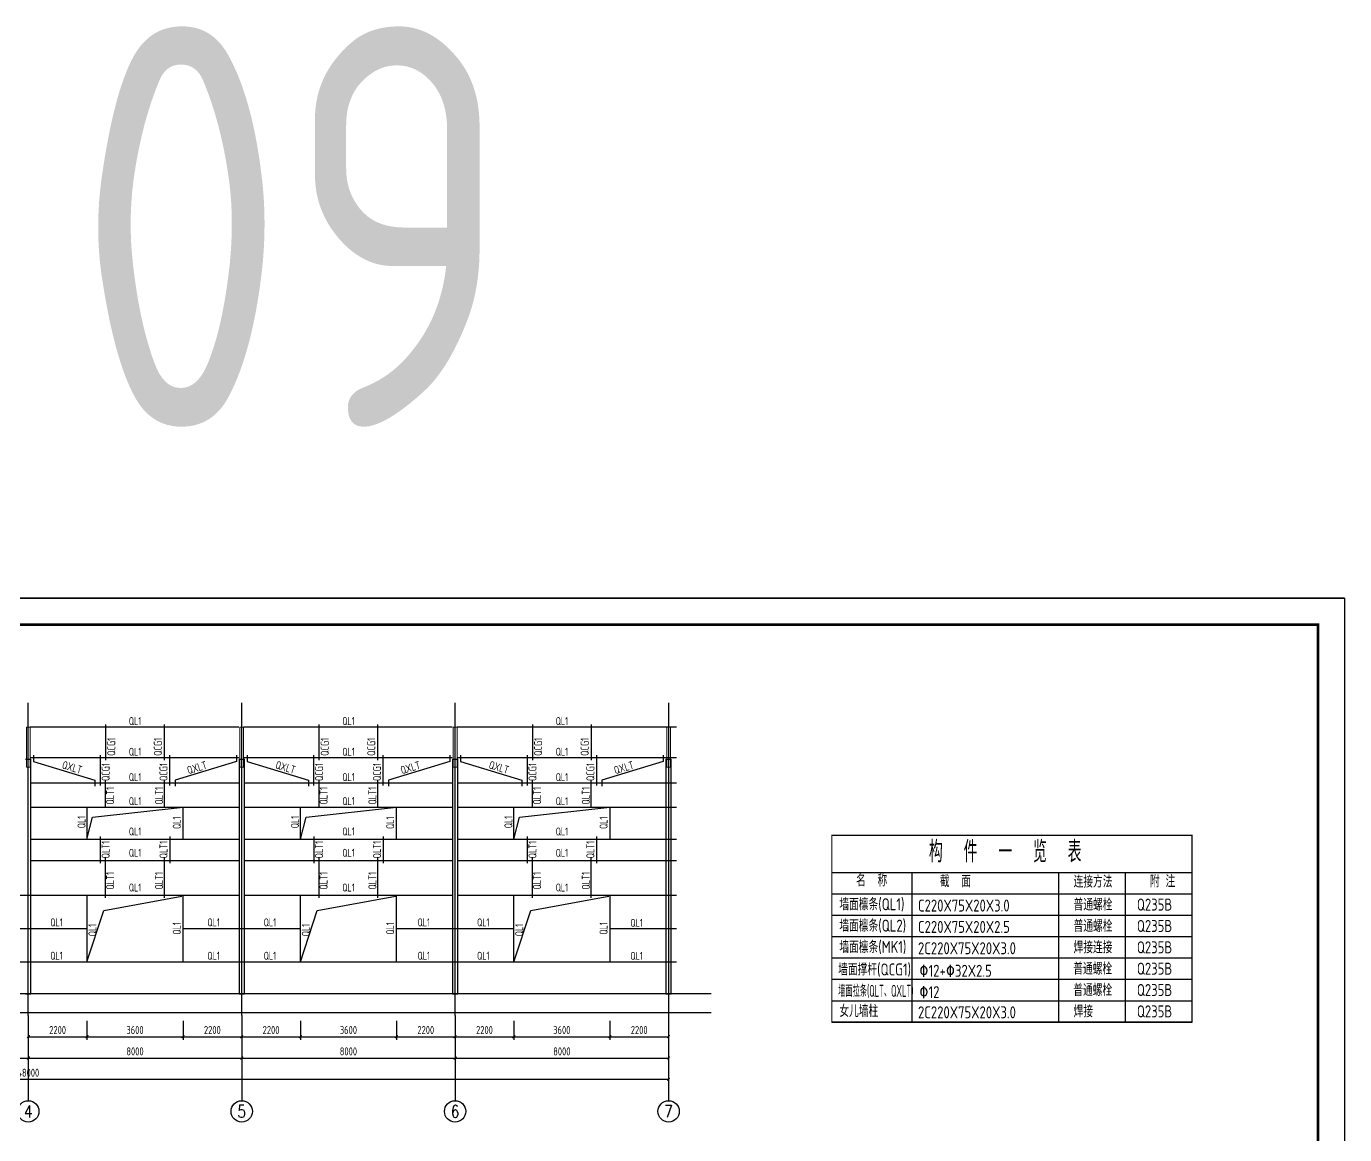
# Model space of a CAD drawing. Header units: millimetres. Extents: x 866561 to 877878, y 40199 to 44891.
# Drawn here: x 874444.4 to 874938.5, y 40601.1 to 41016.3 of the extents above; entities that cross this region are included whole.
import ezdxf
from ezdxf.enums import TextEntityAlignment as Align

# ---------------------------------------------------------------- set-up
doc = ezdxf.new("R2010")
doc.units = ezdxf.units.MM
doc.header["$LTSCALE"] = 1000
doc.header["$MEASUREMENT"] = 0
doc.linetypes.add('DOTE', pattern=[2.42, 2, -0.2, 0.02, -0.2])
for name, color, linetype in [('1307', 7, 'Continuous'), ('AXIS', 3, 'Continuous'), ('AXIS_TEXT', 7, 'Continuous'), ('DIM', 7, 'Continuous'), ('DOTE', 1, 'DOTE'), ('M_Prof', 2, 'Continuous'), ('构件表__表格和文字', 7, 'Continuous'), ('标注', 7, 'Continuous'), ('梁集中标注', 2, 'Continuous'), ('檩条', 34, 'Continuous')]:
    doc.layers.add(name, color=color, linetype=linetype)
doc.layers.add('零部件', color=3, linetype='Continuous', lineweight=5)
doc.styles.add('_TCH_AXIS', font='COMPLEX', dxfattribs={"bigfont": 'GBCBIG'})
doc.styles.add('COMPLEX', font='COMPLEX')
doc.styles.add('GBHZ', font='gbenor.shx', dxfattribs={"width": 0.9, "bigfont": 'gbcbig.shx'})
doc.dimstyles.new('Y100', dxfattribs={"dimscale": 0, "dimtxt": 3, "dimasz": 0.01, "dimexe": 1.2, "dimexo": 2, "dimgap": 1, "dimtad": 1, "dimdec": 0, "dimlfac": 100, "dimzin": 0, "dimdsep": 46, "dimtxsty": 'GBHZ', "dimblk": 'DX', "dimcen": 0.09, "dimdle": 1, "dimclrd": 7, "dimclre": 7, "dimclrt": 7, "dimadec": 0, "dimazin": 0, "dimtfac": 1, "dimtdec": 0, "dimtix": 1, "dimtmove": 2, "dimatfit": 3, "dimldrblk": 'DX', "dimfxl": 0, "dimtolj": 1, "dimtzin": 0, "dimarcsym": 0})

# ---------------------------------------------------------------- blocks, each defined once
blk = doc.blocks.new('_AXISO')
blk.add_circle((0, 0), 0.5)
at = {"layer": 'AXIS_TEXT', "style": 'COMPLEX', "width": 1.041667}
blk.add_attdef('A', text='', height=0.56, dxfattribs=at).set_placement((-0.25, -0.28), (0.25, -0.28), align=Align.FIT)
blk = doc.blocks.new('DX')
at = {"color": 0, "linetype": 'ByBlock', "const_width": 40}
blk.add_lwpolyline([(-54, -51), (46, 49)], dxfattribs=at)
blk = doc.blocks.new('*D831')
at = {"layer": 'Defpoints', "color": 0, "transparency": 16777216}
for p in [(874365.09, 40645.78), (874445.09, 40645.78), (874445.09, 40629.78)]:
    blk.add_point(p, dxfattribs=at)
at = {"layer": 'dim', "color": 7, "lineweight": -2, "transparency": 16777216}
for p, q in [((874365.09, 40643.78), (874365.09, 40628.58)), ((874445.09, 40643.78), (874445.09, 40628.58)), ((874365.1, 40629.78), (874445.08, 40629.78))]:
    blk.add_line(p, q, dxfattribs=at)
at = {"layer": 'dim', "color": 7, "lineweight": -2, "transparency": 16777216, "xscale": 0.01, "yscale": 0.01, "zscale": 0.01, "rotation": 180}
blk.add_blockref('DX', (874365.09, 40629.78), dxfattribs=at)
at = {"layer": 'dim', "color": 7, "lineweight": -2, "transparency": 16777216, "xscale": 0.01, "yscale": 0.01, "zscale": 0.01}
blk.add_blockref('DX', (874445.09, 40629.78), dxfattribs=at)
at = {"layer": 'dim', "color": 7, "transparency": 16777216, "insert": (874405.09, 40632.28), "char_height": 3, "attachment_point": 5, "style": 'GBHZ'}
blk.add_mtext('\\A1;8000', dxfattribs=at)
blk = doc.blocks.new('*D832')
at = {"layer": 'Defpoints', "color": 0, "transparency": 16777216}
for p in [(874445.09, 40645.78), (874525.09, 40645.78), (874525.09, 40629.78)]:
    blk.add_point(p, dxfattribs=at)
at = {"layer": 'dim', "color": 7, "lineweight": -2, "transparency": 16777216}
for p, q in [((874445.09, 40643.78), (874445.09, 40628.58)), ((874525.09, 40643.78), (874525.09, 40628.58)), ((874445.1, 40629.78), (874525.08, 40629.78))]:
    blk.add_line(p, q, dxfattribs=at)
at = {"layer": 'dim', "color": 7, "lineweight": -2, "transparency": 16777216, "xscale": 0.01, "yscale": 0.01, "zscale": 0.01, "rotation": 180}
blk.add_blockref('DX', (874445.09, 40629.78), dxfattribs=at)
at = {"layer": 'dim', "color": 7, "lineweight": -2, "transparency": 16777216, "xscale": 0.01, "yscale": 0.01, "zscale": 0.01}
blk.add_blockref('DX', (874525.09, 40629.78), dxfattribs=at)
at = {"layer": 'dim', "color": 7, "transparency": 16777216, "insert": (874485.09, 40632.28), "char_height": 3, "attachment_point": 5, "style": 'GBHZ'}
blk.add_mtext('\\A1;8000', dxfattribs=at)
blk = doc.blocks.new('*D833')
at = {"layer": 'Defpoints', "color": 0, "transparency": 16777216}
for p in [(874525.09, 40645.78), (874605.09, 40645.78), (874605.09, 40629.78)]:
    blk.add_point(p, dxfattribs=at)
at = {"layer": 'dim', "color": 7, "lineweight": -2, "transparency": 16777216}
for p, q in [((874525.09, 40643.78), (874525.09, 40628.58)), ((874605.09, 40643.78), (874605.09, 40628.58)), ((874525.1, 40629.78), (874605.08, 40629.78))]:
    blk.add_line(p, q, dxfattribs=at)
at = {"layer": 'dim', "color": 7, "lineweight": -2, "transparency": 16777216, "xscale": 0.01, "yscale": 0.01, "zscale": 0.01, "rotation": 180}
blk.add_blockref('DX', (874525.09, 40629.78), dxfattribs=at)
at = {"layer": 'dim', "color": 7, "lineweight": -2, "transparency": 16777216, "xscale": 0.01, "yscale": 0.01, "zscale": 0.01}
blk.add_blockref('DX', (874605.09, 40629.78), dxfattribs=at)
at = {"layer": 'dim', "color": 7, "transparency": 16777216, "insert": (874565.09, 40632.28), "char_height": 3, "attachment_point": 5, "style": 'GBHZ'}
blk.add_mtext('\\A1;8000', dxfattribs=at)
blk = doc.blocks.new('*D834')
at = {"layer": 'Defpoints', "color": 0, "transparency": 16777216}
for p in [(874605.09, 40645.78), (874685.09, 40645.78), (874685.09, 40629.78)]:
    blk.add_point(p, dxfattribs=at)
at = {"layer": 'dim', "color": 7, "lineweight": -2, "transparency": 16777216}
for p, q in [((874605.09, 40643.78), (874605.09, 40628.58)), ((874685.09, 40643.78), (874685.09, 40628.58)), ((874605.1, 40629.78), (874685.08, 40629.78))]:
    blk.add_line(p, q, dxfattribs=at)
at = {"layer": 'dim', "color": 7, "lineweight": -2, "transparency": 16777216, "xscale": 0.01, "yscale": 0.01, "zscale": 0.01, "rotation": 180}
blk.add_blockref('DX', (874605.09, 40629.78), dxfattribs=at)
at = {"layer": 'dim', "color": 7, "lineweight": -2, "transparency": 16777216, "xscale": 0.01, "yscale": 0.01, "zscale": 0.01}
blk.add_blockref('DX', (874685.09, 40629.78), dxfattribs=at)
at = {"layer": 'dim', "color": 7, "transparency": 16777216, "insert": (874645.09, 40632.28), "char_height": 3, "attachment_point": 5, "style": 'GBHZ'}
blk.add_mtext('\\A1;8000', dxfattribs=at)
blk = doc.blocks.new('*D835')
at = {"layer": 'Defpoints', "color": 0, "transparency": 16777216}
for p in [(874205.09, 40645.78), (874685.09, 40645.78), (874205.09, 40621.78)]:
    blk.add_point(p, dxfattribs=at)
at = {"layer": 'dim', "color": 7, "lineweight": -2, "transparency": 16777216}
for p, q in [((874205.09, 40643.78), (874205.09, 40620.58)), ((874685.09, 40643.78), (874685.09, 40620.58)), ((874685.08, 40621.78), (874205.1, 40621.78))]:
    blk.add_line(p, q, dxfattribs=at)
at = {"layer": 'dim', "color": 7, "lineweight": -2, "transparency": 16777216, "xscale": 0.01, "yscale": 0.01, "zscale": 0.01, "rotation": 180}
blk.add_blockref('DX', (874205.09, 40621.78), dxfattribs=at)
at = {"layer": 'dim', "color": 7, "lineweight": -2, "transparency": 16777216, "xscale": 0.01, "yscale": 0.01, "zscale": 0.01}
blk.add_blockref('DX', (874685.09, 40621.78), dxfattribs=at)
at = {"layer": 'dim', "color": 7, "transparency": 16777216, "insert": (874445.09, 40624.28), "char_height": 3, "attachment_point": 5, "style": 'GBHZ'}
blk.add_mtext('\\A1;48000', dxfattribs=at)
blk = doc.blocks.new('*D854')
at = {"layer": 'Defpoints', "color": 0, "transparency": 16777216}
for p in [(874445.09, 40645.78), (874467.09, 40645.78), (874467.09, 40637.78)]:
    blk.add_point(p, dxfattribs=at)
at = {"layer": '标注', "color": 7, "lineweight": -2, "transparency": 16777216}
for p, q in [((874445.09, 40643.78), (874445.09, 40636.58)), ((874467.09, 40643.78), (874467.09, 40636.58)), ((874445.1, 40637.78), (874467.08, 40637.78))]:
    blk.add_line(p, q, dxfattribs=at)
at = {"layer": '标注', "color": 7, "lineweight": -2, "transparency": 16777216, "xscale": 0.01, "yscale": 0.01, "zscale": 0.01, "rotation": 180}
blk.add_blockref('DX', (874445.09, 40637.78), dxfattribs=at)
at = {"layer": '标注', "color": 7, "lineweight": -2, "transparency": 16777216, "xscale": 0.01, "yscale": 0.01, "zscale": 0.01}
blk.add_blockref('DX', (874467.09, 40637.78), dxfattribs=at)
at = {"layer": '标注', "color": 7, "transparency": 16777216, "insert": (874456.09, 40640.28), "char_height": 3, "attachment_point": 5, "style": 'GBHZ'}
blk.add_mtext('\\A1;2200', dxfattribs=at)
blk = doc.blocks.new('*D855')
at = {"layer": 'Defpoints', "color": 0, "transparency": 16777216}
for p in [(874467.09, 40645.78), (874503.09, 40645.78), (874503.09, 40637.78)]:
    blk.add_point(p, dxfattribs=at)
at = {"layer": '标注', "color": 7, "lineweight": -2, "transparency": 16777216}
for p, q in [((874467.09, 40643.78), (874467.09, 40636.58)), ((874503.09, 40643.78), (874503.09, 40636.58)), ((874467.1, 40637.78), (874503.08, 40637.78))]:
    blk.add_line(p, q, dxfattribs=at)
at = {"layer": '标注', "color": 7, "lineweight": -2, "transparency": 16777216, "xscale": 0.01, "yscale": 0.01, "zscale": 0.01, "rotation": 180}
blk.add_blockref('DX', (874467.09, 40637.78), dxfattribs=at)
at = {"layer": '标注', "color": 7, "lineweight": -2, "transparency": 16777216, "xscale": 0.01, "yscale": 0.01, "zscale": 0.01}
blk.add_blockref('DX', (874503.09, 40637.78), dxfattribs=at)
at = {"layer": '标注', "color": 7, "transparency": 16777216, "insert": (874485.09, 40640.28), "char_height": 3, "attachment_point": 5, "style": 'GBHZ'}
blk.add_mtext('\\A1;3600', dxfattribs=at)
blk = doc.blocks.new('*D856')
at = {"layer": 'Defpoints', "color": 0, "transparency": 16777216}
for p in [(874503.09, 40645.78), (874525.09, 40645.78), (874525.09, 40637.78)]:
    blk.add_point(p, dxfattribs=at)
at = {"layer": '标注', "color": 7, "lineweight": -2, "transparency": 16777216}
for p, q in [((874503.09, 40643.78), (874503.09, 40636.58)), ((874525.09, 40643.78), (874525.09, 40636.58)), ((874503.1, 40637.78), (874525.08, 40637.78))]:
    blk.add_line(p, q, dxfattribs=at)
at = {"layer": '标注', "color": 7, "lineweight": -2, "transparency": 16777216, "xscale": 0.01, "yscale": 0.01, "zscale": 0.01, "rotation": 180}
blk.add_blockref('DX', (874503.09, 40637.78), dxfattribs=at)
at = {"layer": '标注', "color": 7, "lineweight": -2, "transparency": 16777216, "xscale": 0.01, "yscale": 0.01, "zscale": 0.01}
blk.add_blockref('DX', (874525.09, 40637.78), dxfattribs=at)
at = {"layer": '标注', "color": 7, "transparency": 16777216, "insert": (874514.09, 40640.28), "char_height": 3, "attachment_point": 5, "style": 'GBHZ'}
blk.add_mtext('\\A1;2200', dxfattribs=at)
blk = doc.blocks.new('*D857')
at = {"layer": 'Defpoints', "color": 0, "transparency": 16777216}
for p in [(874525.09, 40645.78), (874547.09, 40645.78), (874547.09, 40637.78)]:
    blk.add_point(p, dxfattribs=at)
at = {"layer": '标注', "color": 7, "lineweight": -2, "transparency": 16777216}
for p, q in [((874525.09, 40643.78), (874525.09, 40636.58)), ((874547.09, 40643.78), (874547.09, 40636.58)), ((874525.1, 40637.78), (874547.08, 40637.78))]:
    blk.add_line(p, q, dxfattribs=at)
at = {"layer": '标注', "color": 7, "lineweight": -2, "transparency": 16777216, "xscale": 0.01, "yscale": 0.01, "zscale": 0.01, "rotation": 180}
blk.add_blockref('DX', (874525.09, 40637.78), dxfattribs=at)
at = {"layer": '标注', "color": 7, "lineweight": -2, "transparency": 16777216, "xscale": 0.01, "yscale": 0.01, "zscale": 0.01}
blk.add_blockref('DX', (874547.09, 40637.78), dxfattribs=at)
at = {"layer": '标注', "color": 7, "transparency": 16777216, "insert": (874536.09, 40640.28), "char_height": 3, "attachment_point": 5, "style": 'GBHZ'}
blk.add_mtext('\\A1;2200', dxfattribs=at)
blk = doc.blocks.new('*D858')
at = {"layer": 'Defpoints', "color": 0, "transparency": 16777216}
for p in [(874547.09, 40645.78), (874583.09, 40645.78), (874583.09, 40637.78)]:
    blk.add_point(p, dxfattribs=at)
at = {"layer": '标注', "color": 7, "lineweight": -2, "transparency": 16777216}
for p, q in [((874547.09, 40643.78), (874547.09, 40636.58)), ((874583.09, 40643.78), (874583.09, 40636.58)), ((874547.1, 40637.78), (874583.08, 40637.78))]:
    blk.add_line(p, q, dxfattribs=at)
at = {"layer": '标注', "color": 7, "lineweight": -2, "transparency": 16777216, "xscale": 0.01, "yscale": 0.01, "zscale": 0.01, "rotation": 180}
blk.add_blockref('DX', (874547.09, 40637.78), dxfattribs=at)
at = {"layer": '标注', "color": 7, "lineweight": -2, "transparency": 16777216, "xscale": 0.01, "yscale": 0.01, "zscale": 0.01}
blk.add_blockref('DX', (874583.09, 40637.78), dxfattribs=at)
at = {"layer": '标注', "color": 7, "transparency": 16777216, "insert": (874565.09, 40640.28), "char_height": 3, "attachment_point": 5, "style": 'GBHZ'}
blk.add_mtext('\\A1;3600', dxfattribs=at)
blk = doc.blocks.new('*D859')
at = {"layer": 'Defpoints', "color": 0, "transparency": 16777216}
for p in [(874583.09, 40645.78), (874605.09, 40645.78), (874605.09, 40637.78)]:
    blk.add_point(p, dxfattribs=at)
at = {"layer": '标注', "color": 7, "lineweight": -2, "transparency": 16777216}
for p, q in [((874583.09, 40643.78), (874583.09, 40636.58)), ((874605.09, 40643.78), (874605.09, 40636.58)), ((874583.1, 40637.78), (874605.08, 40637.78))]:
    blk.add_line(p, q, dxfattribs=at)
at = {"layer": '标注', "color": 7, "lineweight": -2, "transparency": 16777216, "xscale": 0.01, "yscale": 0.01, "zscale": 0.01, "rotation": 180}
blk.add_blockref('DX', (874583.09, 40637.78), dxfattribs=at)
at = {"layer": '标注', "color": 7, "lineweight": -2, "transparency": 16777216, "xscale": 0.01, "yscale": 0.01, "zscale": 0.01}
blk.add_blockref('DX', (874605.09, 40637.78), dxfattribs=at)
at = {"layer": '标注', "color": 7, "transparency": 16777216, "insert": (874594.09, 40640.28), "char_height": 3, "attachment_point": 5, "style": 'GBHZ'}
blk.add_mtext('\\A1;2200', dxfattribs=at)
blk = doc.blocks.new('*D860')
at = {"layer": 'Defpoints', "color": 0, "transparency": 16777216}
for p in [(874605.09, 40645.78), (874627.09, 40645.78), (874627.09, 40637.78)]:
    blk.add_point(p, dxfattribs=at)
at = {"layer": '标注', "color": 7, "lineweight": -2, "transparency": 16777216}
for p, q in [((874605.09, 40643.78), (874605.09, 40636.58)), ((874627.09, 40643.78), (874627.09, 40636.58)), ((874605.1, 40637.78), (874627.08, 40637.78))]:
    blk.add_line(p, q, dxfattribs=at)
at = {"layer": '标注', "color": 7, "lineweight": -2, "transparency": 16777216, "xscale": 0.01, "yscale": 0.01, "zscale": 0.01, "rotation": 180}
blk.add_blockref('DX', (874605.09, 40637.78), dxfattribs=at)
at = {"layer": '标注', "color": 7, "lineweight": -2, "transparency": 16777216, "xscale": 0.01, "yscale": 0.01, "zscale": 0.01}
blk.add_blockref('DX', (874627.09, 40637.78), dxfattribs=at)
at = {"layer": '标注', "color": 7, "transparency": 16777216, "insert": (874616.09, 40640.28), "char_height": 3, "attachment_point": 5, "style": 'GBHZ'}
blk.add_mtext('\\A1;2200', dxfattribs=at)
blk = doc.blocks.new('*D861')
at = {"layer": 'Defpoints', "color": 0, "transparency": 16777216}
for p in [(874627.09, 40645.78), (874663.09, 40645.78), (874663.09, 40637.78)]:
    blk.add_point(p, dxfattribs=at)
at = {"layer": '标注', "color": 7, "lineweight": -2, "transparency": 16777216}
for p, q in [((874627.09, 40643.78), (874627.09, 40636.58)), ((874663.09, 40643.78), (874663.09, 40636.58)), ((874627.1, 40637.78), (874663.08, 40637.78))]:
    blk.add_line(p, q, dxfattribs=at)
at = {"layer": '标注', "color": 7, "lineweight": -2, "transparency": 16777216, "xscale": 0.01, "yscale": 0.01, "zscale": 0.01, "rotation": 180}
blk.add_blockref('DX', (874627.09, 40637.78), dxfattribs=at)
at = {"layer": '标注', "color": 7, "lineweight": -2, "transparency": 16777216, "xscale": 0.01, "yscale": 0.01, "zscale": 0.01}
blk.add_blockref('DX', (874663.09, 40637.78), dxfattribs=at)
at = {"layer": '标注', "color": 7, "transparency": 16777216, "insert": (874645.09, 40640.28), "char_height": 3, "attachment_point": 5, "style": 'GBHZ'}
blk.add_mtext('\\A1;3600', dxfattribs=at)
blk = doc.blocks.new('*D862')
at = {"layer": 'Defpoints', "color": 0, "transparency": 16777216}
for p in [(874663.09, 40645.78), (874685.09, 40645.78), (874685.09, 40637.78)]:
    blk.add_point(p, dxfattribs=at)
at = {"layer": '标注', "color": 7, "lineweight": -2, "transparency": 16777216}
for p, q in [((874663.09, 40643.78), (874663.09, 40636.58)), ((874685.09, 40643.78), (874685.09, 40636.58)), ((874663.1, 40637.78), (874685.08, 40637.78))]:
    blk.add_line(p, q, dxfattribs=at)
at = {"layer": '标注', "color": 7, "lineweight": -2, "transparency": 16777216, "xscale": 0.01, "yscale": 0.01, "zscale": 0.01, "rotation": 180}
blk.add_blockref('DX', (874663.09, 40637.78), dxfattribs=at)
at = {"layer": '标注', "color": 7, "lineweight": -2, "transparency": 16777216, "xscale": 0.01, "yscale": 0.01, "zscale": 0.01}
blk.add_blockref('DX', (874685.09, 40637.78), dxfattribs=at)
at = {"layer": '标注', "color": 7, "transparency": 16777216, "insert": (874674.09, 40640.28), "char_height": 3, "attachment_point": 5, "style": 'GBHZ'}
blk.add_mtext('\\A1;2200', dxfattribs=at)

msp = doc.modelspace()

# ---------------------------------------------------------------- linework, layer by layer
at = {"color": 0}
for p, q in [((874938.521, 40802.139), (874097.521, 40802.139)), ((874097.521, 40802.139), (874938.521, 40802.139)), ((874938.521, 40802.139), (874938.521, 40208.139))]:
    msp.add_line(p, q, dxfattribs=at)
at = {"color": 0, "const_width": 1}
msp.add_lwpolyline([(874928.521, 40218.139), (874122.521, 40218.139), (874122.521, 40792.139), (874928.521, 40792.139)], close=True, dxfattribs=at)
at = {"layer": 'AXIS', "color": 0}
for p, q in [((874445.094, 40645.779), (874445.094, 40613.779)), ((874525.094, 40645.779), (874525.094, 40613.779)), ((874605.094, 40645.779), (874605.094, 40613.779)), ((874685.094, 40645.779), (874685.094, 40613.779))]:
    msp.add_line(p, q, dxfattribs=at)
at = {"layer": 'dim'}
for p, q in [((874701.094, 40653.779), (874189.094, 40653.779)), ((874701.094, 40646.779), (874189.094, 40646.779))]:
    msp.add_line(p, q, dxfattribs=at)
at = {"layer": 'DOTE', "linetype": 'DOTE'}
for p, q in [((874445.094, 40645.779), (874445.094, 40762.852)), ((874525.094, 40645.779), (874525.094, 40762.852)), ((874605.094, 40645.779), (874605.094, 40762.852)), ((874685.094, 40762.852), (874685.094, 40645.779))]:
    msp.add_line(p, q, dxfattribs=at)
at = {"layer": 'M_Prof'}
for p, q in [((874444.094, 40741.779), (874446.094, 40741.779)), ((874446.094, 40653.779), (874446.094, 40741.779)), ((874524.094, 40741.779), (874524.094, 40653.779)), ((874524.094, 40741.779), (874526.094, 40741.779)), ((874526.094, 40653.779), (874526.094, 40741.779)), ((874604.094, 40741.779), (874604.094, 40653.779)), ((874604.094, 40741.779), (874606.094, 40741.779)), ((874606.094, 40653.779), (874606.094, 40741.779)), ((874684.094, 40741.779), (874684.094, 40653.779)), ((874684.094, 40741.779), (874686.094, 40741.779)), ((874686.094, 40653.779), (874686.094, 40741.779)), ((874444.094, 40653.779), (874446.094, 40653.779)), ((874524.094, 40653.779), (874526.094, 40653.779)), ((874604.094, 40653.779), (874606.094, 40653.779)), ((874684.094, 40653.779), (874686.094, 40653.779))]:
    msp.add_line(p, q, dxfattribs=at)
at = {"layer": '构件表__表格和文字'}
for p, q in [((874746.297, 40699.275), (874881.297, 40699.275)), ((874776.297, 40699.275), (874776.297, 40643.275)), ((874831.297, 40699.275), (874831.297, 40643.275)), ((874856.297, 40699.275), (874856.297, 40643.275)), ((874746.297, 40691.275), (874881.297, 40691.275)), ((874746.297, 40691.275), (874881.297, 40691.275)), ((874746.297, 40683.275), (874881.297, 40683.275)), ((874746.297, 40683.275), (874881.297, 40683.275)), ((874746.297, 40675.275), (874881.297, 40675.275)), ((874746.297, 40667.275), (874881.297, 40667.275)), ((874746.297, 40659.275), (874881.297, 40659.275)), ((874746.297, 40651.275), (874881.297, 40651.275)), ((874746.297, 40643.275), (874881.297, 40643.275)), ((874746.297, 40643.275), (874881.297, 40643.275)), ((874746.297, 40643.275), (874881.297, 40643.275)), ((874746.297, 40643.275), (874881.297, 40643.275)), ((874746.297, 40643.275), (874881.297, 40643.275)), ((874746.297, 40643.275), (874881.297, 40643.275)), ((874746.297, 40643.275), (874881.297, 40643.275)), ((874746.297, 40643.275), (874881.297, 40643.275)), ((874746.297, 40643.275), (874881.297, 40643.275))]:
    msp.add_line(p, q, dxfattribs=at)
at = {"layer": '构件表__表格和文字', "const_width": 0.48}
msp.add_lwpolyline([(874881.297, 40713.275), (874881.297, 40643.275), (874746.297, 40643.275), (874746.297, 40713.275), (874881.297, 40713.275)], dxfattribs=at)
at = {"layer": '标注'}
for p, q in [((874467.094, 40665.779), (874503.094, 40665.779)), ((874547.094, 40665.779), (874583.094, 40665.779)), ((874627.094, 40665.779), (874663.094, 40665.779))]:
    msp.add_line(p, q, dxfattribs=at)
at = {"layer": '檩条', "color": 4, "linetype": 'ByBlock'}
for p, q in [((874447.094, 40743.28), (874447.094, 40740.93)), ((874523.094, 40743.28), (874523.094, 40740.93)), ((874527.094, 40743.28), (874527.094, 40740.93)), ((874603.094, 40743.28), (874603.094, 40740.93)), ((874607.094, 40743.28), (874607.094, 40740.93)), ((874683.094, 40743.28), (874683.094, 40740.93)), ((874447.094, 40740.93), (874470.094, 40733.849)), ((874523.094, 40740.93), (874500.094, 40733.849)), ((874527.094, 40740.93), (874550.094, 40733.849)), ((874603.094, 40740.93), (874580.094, 40733.849)), ((874607.094, 40740.93), (874630.094, 40733.849)), ((874683.094, 40740.93), (874660.094, 40733.849)), ((874470.094, 40733.849), (874470.094, 40731.709)), ((874500.094, 40733.849), (874500.094, 40731.709)), ((874550.094, 40733.849), (874550.094, 40731.709)), ((874580.094, 40733.849), (874580.094, 40731.709)), ((874630.094, 40733.849), (874630.094, 40731.709)), ((874660.094, 40733.849), (874660.094, 40731.709))]:
    msp.add_line(p, q, dxfattribs=at)
at = {"layer": '檩条', "color": 4}
for p, q in [((874474.094, 40723.779), (874474.094, 40733.779)), ((874496.094, 40723.779), (874496.094, 40733.779)), ((874554.094, 40723.779), (874554.094, 40733.779)), ((874576.094, 40723.779), (874576.094, 40733.779)), ((874634.094, 40723.779), (874634.094, 40733.779)), ((874656.094, 40723.779), (874656.094, 40733.779)), ((874469.212, 40720.032), (874503.094, 40723.779)), ((874549.212, 40720.032), (874583.094, 40723.779)), ((874629.212, 40720.032), (874663.094, 40723.779)), ((874467.094, 40711.779), (874469.212, 40720.032)), ((874547.094, 40711.779), (874549.212, 40720.032)), ((874627.094, 40711.779), (874629.212, 40720.032)), ((874472.094, 40712.779), (874472.094, 40702.779)), ((874498.094, 40712.779), (874498.094, 40702.779)), ((874552.094, 40712.779), (874552.094, 40702.779)), ((874578.094, 40712.779), (874578.094, 40702.779)), ((874632.094, 40712.779), (874632.094, 40702.779)), ((874658.094, 40712.779), (874658.094, 40702.779)), ((874474.094, 40689.779), (874474.094, 40704.779)), ((874496.094, 40689.779), (874496.094, 40704.779)), ((874554.094, 40689.779), (874554.094, 40704.779)), ((874576.094, 40689.779), (874576.094, 40704.779)), ((874634.094, 40689.779), (874634.094, 40704.779)), ((874656.094, 40689.779), (874656.094, 40704.779)), ((874473.437, 40685.098), (874502.694, 40690.379)), ((874553.437, 40685.098), (874582.694, 40690.379)), ((874633.437, 40685.098), (874662.694, 40690.379)), ((874467.094, 40665.779), (874473.437, 40685.098)), ((874547.094, 40665.779), (874553.437, 40685.098)), ((874627.094, 40665.779), (874633.437, 40685.098))]:
    msp.add_line(p, q, dxfattribs=at)
at = {"layer": '檩条', "color": 4, "const_width": 0.5}
for points in [[(874445.794, 40753.779), (874524.094, 40753.779)], [(874474.094, 40741.279), (874474.094, 40754.779)], [(874496.094, 40741.279), (874496.094, 40754.779)], [(874525.794, 40753.779), (874604.094, 40753.779)], [(874554.094, 40741.279), (874554.094, 40754.779)], [(874576.094, 40741.279), (874576.094, 40754.779)], [(874605.794, 40753.779), (874688.094, 40753.779)], [(874634.094, 40741.279), (874634.094, 40754.779)], [(874656.094, 40741.279), (874656.094, 40754.779)], [(874472.094, 40743.279), (874472.094, 40731.779)], [(874498.094, 40743.279), (874498.094, 40731.779)], [(874552.094, 40743.279), (874552.094, 40731.779)], [(874578.094, 40743.279), (874578.094, 40731.779)], [(874632.094, 40743.279), (874632.094, 40731.779)], [(874658.094, 40743.279), (874658.094, 40731.779)], [(874445.794, 40742.279), (874524.094, 40742.279)], [(874525.794, 40742.279), (874604.094, 40742.279)], [(874605.794, 40742.279), (874688.094, 40742.279)], [(874446.094, 40732.779), (874524.094, 40732.779)], [(874526.094, 40732.779), (874604.094, 40732.779)], [(874606.094, 40732.779), (874688.094, 40732.779)], [(874446.094, 40723.779), (874524.094, 40723.779)], [(874467.094, 40711.779), (874467.094, 40723.779)], [(874503.094, 40711.779), (874503.094, 40723.779)], [(874526.094, 40723.779), (874604.094, 40723.779)], [(874547.094, 40711.779), (874547.094, 40723.779)], [(874583.094, 40711.779), (874583.094, 40723.779)], [(874606.094, 40723.779), (874688.094, 40723.779)], [(874627.094, 40711.779), (874627.094, 40723.779)], [(874663.094, 40711.779), (874663.094, 40723.779)], [(874446.094, 40711.779), (874524.094, 40711.779)], [(874526.094, 40711.779), (874604.094, 40711.779)], [(874606.094, 40711.779), (874688.094, 40711.779)], [(874446.094, 40703.779), (874524.094, 40703.779)], [(874526.094, 40703.779), (874604.094, 40703.779)], [(874606.094, 40703.779), (874688.094, 40703.779)], [(874432.594, 40690.779), (874524.094, 40690.779)], [(874467.094, 40665.779), (874467.094, 40690.779)], [(874503.094, 40665.779), (874503.094, 40690.779)], [(874526.094, 40690.779), (874604.094, 40690.779)], [(874547.094, 40665.779), (874547.094, 40690.779)], [(874583.094, 40665.779), (874583.094, 40690.779)], [(874606.094, 40690.779), (874688.094, 40690.779)], [(874627.094, 40665.779), (874627.094, 40690.779)], [(874663.094, 40665.779), (874663.094, 40690.779)], [(874432.594, 40678.279), (874467.094, 40678.279)], [(874503.094, 40678.279), (874547.094, 40678.279)], [(874583.094, 40678.279), (874627.094, 40678.279)], [(874688.094, 40678.279), (874663.094, 40678.279)]]:
    msp.add_lwpolyline(points, dxfattribs=at)
at = {"layer": '檩条', "color": 4, "linetype": 'ByBlock', "const_width": 0.5}
for points in [[(874432.594, 40665.779), (874467.094, 40665.779)], [(874503.094, 40665.779), (874547.094, 40665.779)], [(874583.094, 40665.779), (874627.094, 40665.779)], [(874688.094, 40665.779), (874663.094, 40665.779)]]:
    msp.add_lwpolyline(points, dxfattribs=at)
at = {"layer": '零部件'}
for points in [[(874444.394, 40738.779), (874445.794, 40738.779), (874445.794, 40753.779), (874444.394, 40753.779)], [(874524.394, 40738.779), (874525.794, 40738.779), (874525.794, 40753.779), (874524.394, 40753.779)], [(874604.394, 40738.779), (874605.794, 40738.779), (874605.794, 40753.779), (874604.394, 40753.779)], [(874684.394, 40738.779), (874685.794, 40738.779), (874685.794, 40753.779), (874684.394, 40753.779)]]:
    msp.add_lwpolyline(points, close=True, dxfattribs=at)

# ---------------------------------------------------------------- block references
at = {"layer": 'AXIS', "color": 0}
ref = msp.add_blockref('_AXISO', (874445.094, 40609.779), dxfattribs=dict(at, xscale=8, yscale=8, zscale=8))
ref.add_attrib('A', '4', dxfattribs={"layer": 'AXIS_TEXT', "color": 0, "height": 4.454, "style": '_TCH_AXIS'}).set_placement((874443.397, 40607.552), (874446.791, 40607.552), align=Align.FIT)
ref = msp.add_blockref('_AXISO', (874525.094, 40609.779), dxfattribs=dict(at, xscale=8, yscale=8, zscale=8))
ref.add_attrib('A', '5', dxfattribs={"layer": 'AXIS_TEXT', "color": 0, "height": 4.659, "style": '_TCH_AXIS'}).set_placement((874523.541, 40607.449), (874526.647, 40607.449), align=Align.FIT)
ref = msp.add_blockref('_AXISO', (874605.094, 40609.779), dxfattribs=dict(at, xscale=8, yscale=8, zscale=8))
ref.add_attrib('A', '6', dxfattribs={"layer": 'AXIS_TEXT', "color": 0, "height": 4.659, "style": '_TCH_AXIS'}).set_placement((874603.541, 40607.449), (874606.647, 40607.449), align=Align.FIT)
ref = msp.add_blockref('_AXISO', (874685.094, 40609.779), dxfattribs=dict(at, xscale=8, yscale=8, zscale=8))
ref.add_attrib('A', '7', dxfattribs={"layer": 'AXIS_TEXT', "color": 0, "height": 4.659, "style": '_TCH_AXIS'}).set_placement((874683.541, 40607.449), (874686.647, 40607.449), align=Align.FIT)

# ---------------------------------------------------------------- texts
at = {"layer": '1307', "style": 'GBHZ', "width": 0.8}
for p in [(874482.79, 40754.541), (874562.79, 40754.541), (874642.79, 40754.541), (874482.79, 40743.041), (874562.79, 40743.041), (874642.79, 40743.041), (874482.79, 40733.541), (874562.79, 40733.541), (874642.79, 40733.541), (874482.79, 40724.541), (874562.79, 40724.541), (874642.79, 40724.541), (874482.79, 40713.176), (874562.79, 40713.176), (874642.79, 40713.176), (874482.79, 40705.176), (874562.79, 40705.176), (874642.79, 40705.176), (874482.79, 40692.176), (874562.79, 40692.176), (874642.79, 40692.176), (874453.33, 40679.116), (874512.223, 40679.116), (874533.33, 40679.116), (874591.015, 40679.116), (874613.33, 40679.116), (874670.794, 40678.949), (874453.33, 40666.616), (874512.223, 40666.616), (874533.33, 40666.616), (874591.015, 40666.616), (874613.33, 40666.616), (874670.794, 40666.582)]:
    msp.add_text('QL1', height=3, dxfattribs=at).set_placement(p)
at = {"layer": '1307', "style": 'GBHZ'}
for s, rotation, width, p in [('QCG1', 90, 0.9, (874477.702, 40743.009)), ('QCG1', 90, 0.9, (874495.152, 40743.009)), ('QCG1', 90, 0.9, (874557.702, 40743.009)), ('QCG1', 90, 0.9, (874575.152, 40743.009)), ('QCG1', 90, 0.9, (874637.702, 40743.009)), ('QCG1', 90, 0.9, (874655.152, 40743.009)), ('QXLT', 343.10315, 0.9, (874457.46, 40738.367)), ('QCG1', 90, 0.9, (874475.577, 40733.57)), ('QCG1', 90, 0.9, (874497.278, 40733.57)), ('QXLT', 16.89685, 0.9, (874505.151, 40736.065)), ('QXLT', 343.10315, 0.9, (874537.46, 40738.367)), ('QCG1', 90, 0.9, (874555.577, 40733.57)), ('QCG1', 90, 0.9, (874577.278, 40733.57)), ('QXLT', 16.89685, 0.9, (874585.151, 40736.065)), ('QXLT', 343.10315, 0.9, (874617.46, 40738.367)), ('QCG1', 90, 0.9, (874635.577, 40733.57)), ('QCG1', 90, 0.9, (874657.278, 40733.57)), ('QXLT', 16.89685, 0.9, (874665.151, 40736.065)), ('QLT1', 90, 0.9, (874477.276, 40724.768)), ('QLT1', 90, 0.9, (874495.579, 40724.768)), ('QLT1', 90, 0.9, (874557.276, 40724.768)), ('QLT1', 90, 0.9, (874575.579, 40724.768)), ('QLT1', 90, 0.9, (874637.276, 40724.768)), ('QLT1', 90, 0.9, (874655.579, 40724.768)), ('QL1', 90, 0.8, (874466.548, 40715.895)), ('QL1', 90, 0.8, (874502.236, 40715.601)), ('QL1', 90, 0.8, (874546.548, 40715.895)), ('QL1', 90, 0.8, (874582.236, 40715.601)), ('QL1', 90, 0.8, (874626.548, 40715.895)), ('QL1', 90, 0.8, (874662.236, 40715.601)), ('QLT1', 90, 0.9, (874475.577, 40704.57)), ('QLT1', 90, 0.9, (874497.278, 40704.57)), ('QLT1', 90, 0.9, (874555.577, 40704.57)), ('QLT1', 90, 0.9, (874577.278, 40704.57)), ('QLT1', 90, 0.9, (874635.577, 40704.57)), ('QLT1', 90, 0.9, (874657.278, 40704.57)), ('QLT1', 90, 0.9, (874477.276, 40692.9)), ('QLT1', 90, 0.9, (874495.579, 40692.9)), ('QLT1', 90, 0.9, (874557.276, 40692.9)), ('QLT1', 90, 0.9, (874575.579, 40692.9)), ('QLT1', 90, 0.9, (874637.276, 40692.9)), ('QLT1', 90, 0.9, (874655.579, 40692.9)), ('QL1', 90, 0.8, (874470.613, 40675.423)), ('QL1', 90, 0.8, (874502.229, 40676.022)), ('QL1', 90, 0.8, (874550.613, 40675.423)), ('QL1', 90, 0.8, (874582.229, 40676.022)), ('QL1', 90, 0.8, (874630.613, 40675.423)), ('QL1', 90, 0.8, (874662.229, 40676.022))]:
    msp.add_text(s, height=3, rotation=rotation, dxfattribs=dict(at, width=width)).set_placement(p)
at = {"layer": '构件表__表格和文字', "style": 'GBHZ'}
for s, height, width, p in [('构  件  一  览  表', 8, 0.9, (874782.709, 40703.105)), ('名  称', 4.5, 0.9, (874755.376, 40694.061)), ('截  面', 4.5, 0.9, (874786.789, 40693.807)), ('连接方法', 4.5, 0.9, (874836.92, 40693.644)), ('附 注', 4.5, 0.9, (874865.533, 40693.765)), ('墙面檩条(QL1)', 4.5, 0.9, (874749.128, 40685.148)), ('C220X75X20X3.0', 4.5, 0.9, (874778.593, 40684.66)), ('普通螺栓', 4.5, 0.9, (874836.924, 40685.021)), ('Q235B', 4.5, 0.9, (874860.638, 40685.021)), ('墙面檩条(QL2)', 4.5, 0.9, (874749.128, 40677.148)), ('C220X75X20X2.5', 4.5, 0.9, (874778.593, 40676.66)), ('普通螺栓', 4.5, 0.9, (874836.924, 40677.021)), ('Q235B', 4.5, 0.9, (874860.638, 40677.021)), ('墙面檩条(MK1)', 4.5, 0.9, (874749.128, 40669.148)), ('焊接连接', 4.5, 0.9, (874836.924, 40669.021)), ('2C220X75X20X3.0', 4.5, 0.9, (874778.593, 40668.66)), ('Q235B', 4.5, 0.9, (874860.638, 40669.021)), ('墙面撑杆(QCG1)', 4.5, 0.9, (874748.679, 40660.713)), ('%%13012+%%13032X2.5', 4.5, 0.9, (874779.092, 40660.225)), ('普通螺栓', 4.5, 0.9, (874836.81, 40661.021)), ('Q235B', 4.5, 0.9, (874860.638, 40661.021)), ('墙面拉条(QLT、QXLT)', 4.5, 0.6, (874748.679, 40652.713)), ('%%13012', 4.5, 0.9, (874779.092, 40652.225)), ('普通螺栓', 4.5, 0.9, (874836.81, 40653.021)), ('Q235B', 4.5, 0.9, (874860.638, 40653.021)), ('女儿墙柱', 4.5, 0.9, (874749.128, 40645.148)), ('2C220X75X20X3.0', 4.5, 0.9, (874778.593, 40644.66)), ('焊接', 4.5, 0.9, (874836.924, 40645.021)), ('Q235B', 4.5, 0.9, (874860.638, 40645.021))]:
    msp.add_text(s, height=height, dxfattribs=dict(at, width=width)).set_placement(p)
at = {"layer": '梁集中标注', "style": 'GBHZ', "width": 0.9}
msp.add_text('09', height=150, dxfattribs=at).set_placement((874463.072, 40866.341))

# ---------------------------------------------------------------- dimensions: what is measured, and where the dimension line sits
at = {"layer": 'dim'}
for base, p1, p2, picture, middle in [((874205.094, 40621.779), (874685.094, 40645.779), (874205.094, 40645.779), '*D835', (874445.094, 40624.279)), ((874445.094, 40629.779), (874365.094, 40645.779), (874445.094, 40645.779), '*D831', (874405.094, 40632.279)), ((874525.094, 40629.779), (874445.094, 40645.779), (874525.094, 40645.779), '*D832', (874485.094, 40632.279)), ((874605.094, 40629.779), (874525.094, 40645.779), (874605.094, 40645.779), '*D833', (874565.094, 40632.279)), ((874685.094, 40629.779), (874605.094, 40645.779), (874685.094, 40645.779), '*D834', (874645.094, 40632.279))]:
    dim = msp.add_linear_dim(base=base, p1=p1, p2=p2, dimstyle='Y100', override={"dimscale": 1, "dimfxl": 2}, dxfattribs=at)
    dim.commit()
    dim.dimension.update_dxf_attribs({"geometry": picture, "text_midpoint": middle})
at = {"layer": '标注'}
for base, p1, p2, picture, middle in [((874467.094, 40637.779), (874445.094, 40645.779), (874467.094, 40645.779), '*D854', (874456.094, 40640.279)), ((874503.094, 40637.779), (874467.094, 40645.779), (874503.094, 40645.779), '*D855', (874485.094, 40640.279)), ((874525.094, 40637.779), (874503.094, 40645.779), (874525.094, 40645.779), '*D856', (874514.094, 40640.279)), ((874547.094, 40637.779), (874525.094, 40645.779), (874547.094, 40645.779), '*D857', (874536.094, 40640.279)), ((874583.094, 40637.779), (874547.094, 40645.779), (874583.094, 40645.779), '*D858', (874565.094, 40640.279)), ((874605.094, 40637.779), (874583.094, 40645.779), (874605.094, 40645.779), '*D859', (874594.094, 40640.279)), ((874627.094, 40637.779), (874605.094, 40645.779), (874627.094, 40645.779), '*D860', (874616.094, 40640.279)), ((874663.094, 40637.779), (874627.094, 40645.779), (874663.094, 40645.779), '*D861', (874645.094, 40640.279)), ((874685.094, 40637.779), (874663.094, 40645.779), (874685.094, 40645.779), '*D862', (874674.094, 40640.279))]:
    dim = msp.add_linear_dim(base=base, p1=p1, p2=p2, dimstyle='Y100', override={"dimscale": 1}, dxfattribs=at)
    dim.commit()
    dim.dimension.update_dxf_attribs({"geometry": picture, "text_midpoint": middle})

doc.saveas('drawing.dxf')
